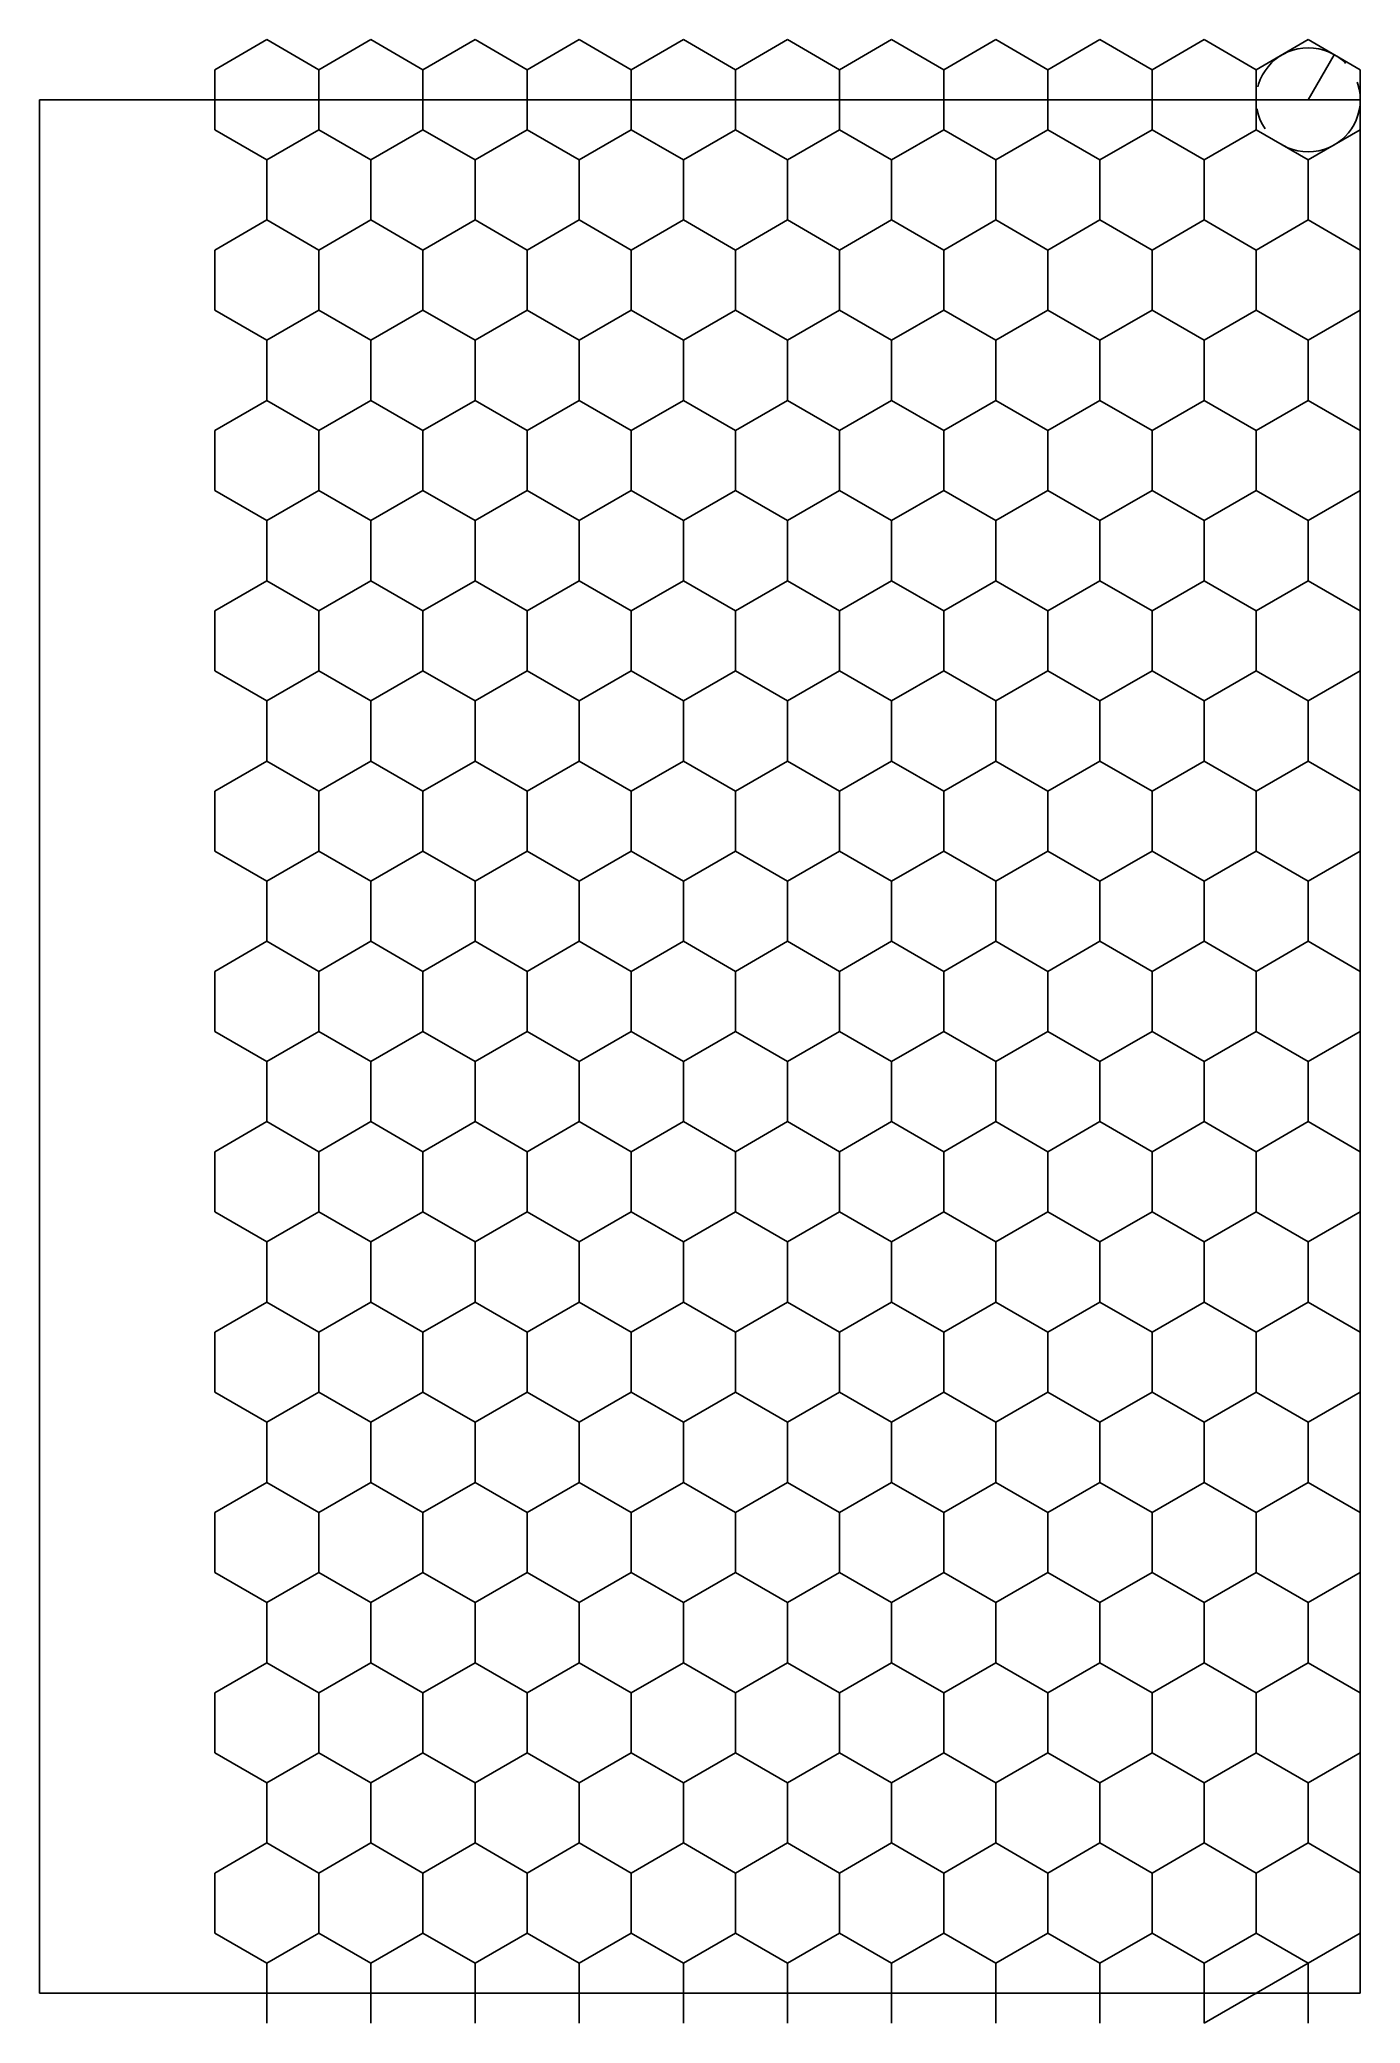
# Model space of a CAD drawing. Header units: millimetres. Extents: x 28 to 180, y 56 to 284.
import ezdxf

# ---------------------------------------------------------------- set-up
doc = ezdxf.new("R2010")
doc.units = ezdxf.units.MM
doc.header["$PDSIZE"] = -1
doc.linetypes.add('CENTERX2', pattern=[20.32, 12.7, -2.54, 2.54, -2.54])

msp = doc.modelspace()

# ---------------------------------------------------------------- linework, layer by layer
at = {"color": 7, "linetype": 'Continuous'}
for p, q in [((53.84, 284.26), (47.85, 280.8)), ((59.83, 280.8), (53.84, 284.26)), ((65.83, 284.26), (59.83, 280.8)), ((71.82, 280.8), (65.83, 284.26)), ((77.81, 284.26), (71.82, 280.8)), ((83.81, 280.8), (77.81, 284.26)), ((89.8, 284.26), (83.81, 280.8)), ((95.79, 280.8), (89.8, 284.26)), ((101.79, 284.26), (95.79, 280.8)), ((107.78, 280.8), (101.79, 284.26)), ((113.77, 284.26), (107.78, 280.8)), ((119.77, 280.8), (113.77, 284.26)), ((125.76, 284.26), (119.77, 280.8)), ((131.75, 280.8), (125.76, 284.26)), ((137.75, 284.26), (131.75, 280.8)), ((143.74, 280.8), (137.75, 284.26)), ((149.73, 284.26), (143.74, 280.8)), ((155.73, 280.8), (149.73, 284.26)), ((161.72, 284.26), (155.73, 280.8)), ((167.72, 280.8), (161.72, 284.26)), ((173.71, 284.26), (167.72, 280.8)), ((179.7, 280.8), (173.71, 284.26)), ((47.85, 280.8), (47.85, 273.88)), ((59.83, 280.8), (59.83, 273.88)), ((71.82, 280.8), (71.82, 273.88)), ((83.81, 280.8), (83.81, 273.88)), ((95.79, 280.8), (95.79, 273.88)), ((107.78, 280.8), (107.78, 273.88)), ((119.77, 280.8), (119.77, 273.88)), ((131.75, 280.8), (131.75, 273.88)), ((143.74, 280.8), (143.74, 273.88)), ((155.73, 280.8), (155.73, 273.88)), ((167.72, 280.8), (167.72, 273.88)), ((179.7, 273.88), (179.7, 280.8)), ((47.85, 273.88), (53.84, 270.42)), ((53.84, 270.42), (59.83, 273.88)), ((59.83, 273.88), (65.83, 270.42)), ((65.83, 270.42), (71.82, 273.88)), ((71.82, 273.88), (77.81, 270.42)), ((77.81, 270.42), (83.81, 273.88)), ((83.81, 273.88), (89.8, 270.42)), ((89.8, 270.42), (95.79, 273.88)), ((95.79, 273.88), (101.79, 270.42)), ((101.79, 270.42), (107.78, 273.88)), ((107.78, 273.88), (113.77, 270.42)), ((113.77, 270.42), (119.77, 273.88)), ((119.77, 273.88), (125.76, 270.42)), ((125.76, 270.42), (131.75, 273.88)), ((131.75, 273.88), (137.75, 270.42)), ((137.75, 270.42), (143.74, 273.88)), ((143.74, 273.88), (149.73, 270.42)), ((149.73, 270.42), (155.73, 273.88)), ((155.73, 273.88), (161.72, 270.42)), ((161.72, 270.42), (167.72, 273.88)), ((167.72, 273.88), (173.71, 270.42)), ((173.71, 270.42), (179.7, 273.88)), ((53.84, 270.42), (53.84, 263.5)), ((65.83, 270.42), (65.83, 263.5)), ((77.81, 270.42), (77.81, 263.5)), ((89.8, 270.42), (89.8, 263.5)), ((101.79, 270.42), (101.79, 263.5)), ((113.77, 270.42), (113.77, 263.5)), ((125.76, 270.42), (125.76, 263.5)), ((137.75, 270.42), (137.75, 263.5)), ((149.73, 270.42), (149.73, 263.5)), ((161.72, 270.42), (161.72, 263.5)), ((173.71, 270.42), (173.71, 263.5)), ((53.84, 263.5), (47.85, 260.04)), ((59.83, 260.04), (53.84, 263.5)), ((65.83, 263.5), (59.83, 260.04)), ((71.82, 260.04), (65.83, 263.5)), ((77.81, 263.5), (71.82, 260.04)), ((83.81, 260.04), (77.81, 263.5)), ((89.8, 263.5), (83.81, 260.04)), ((95.79, 260.04), (89.8, 263.5)), ((101.79, 263.5), (95.79, 260.04)), ((107.78, 260.04), (101.79, 263.5)), ((113.77, 263.5), (107.78, 260.04)), ((119.77, 260.04), (113.77, 263.5)), ((125.76, 263.5), (119.77, 260.04)), ((131.75, 260.04), (125.76, 263.5)), ((137.75, 263.5), (131.75, 260.04)), ((143.74, 260.04), (137.75, 263.5)), ((149.73, 263.5), (143.74, 260.04)), ((155.73, 260.04), (149.73, 263.5)), ((161.72, 263.5), (155.73, 260.04)), ((167.72, 260.04), (161.72, 263.5)), ((173.71, 263.5), (167.72, 260.04)), ((179.7, 260.04), (173.71, 263.5)), ((47.85, 260.04), (47.85, 253.12)), ((59.83, 260.04), (59.83, 253.12)), ((71.82, 260.04), (71.82, 253.12)), ((83.81, 260.04), (83.81, 253.12)), ((95.79, 260.04), (95.79, 253.12)), ((107.78, 260.04), (107.78, 253.12)), ((119.77, 260.04), (119.77, 253.12)), ((131.75, 260.04), (131.75, 253.12)), ((143.74, 260.04), (143.74, 253.12)), ((155.73, 260.04), (155.73, 253.12)), ((167.72, 260.04), (167.72, 253.12)), ((47.85, 253.12), (53.84, 249.66)), ((53.84, 249.66), (59.83, 253.12)), ((59.83, 253.12), (65.83, 249.66)), ((65.83, 249.66), (71.82, 253.12)), ((71.82, 253.12), (77.81, 249.66)), ((77.81, 249.66), (83.81, 253.12)), ((83.81, 253.12), (89.8, 249.66)), ((89.8, 249.66), (95.79, 253.12)), ((95.79, 253.12), (101.79, 249.66)), ((101.79, 249.66), (107.78, 253.12)), ((107.78, 253.12), (113.77, 249.66)), ((113.77, 249.66), (119.77, 253.12)), ((119.77, 253.12), (125.76, 249.66)), ((125.76, 249.66), (131.75, 253.12)), ((131.75, 253.12), (137.75, 249.66)), ((137.75, 249.66), (143.74, 253.12)), ((143.74, 253.12), (149.73, 249.66)), ((149.73, 249.66), (155.73, 253.12)), ((155.73, 253.12), (161.72, 249.66)), ((161.72, 249.66), (167.72, 253.12)), ((167.72, 253.12), (173.71, 249.66)), ((173.71, 249.66), (179.7, 253.12)), ((53.84, 249.66), (53.84, 242.73)), ((65.83, 249.66), (65.83, 242.73)), ((77.81, 249.66), (77.81, 242.73)), ((89.8, 249.66), (89.8, 242.73)), ((101.79, 249.66), (101.79, 242.73)), ((113.77, 249.66), (113.77, 242.73)), ((125.76, 249.66), (125.76, 242.73)), ((137.75, 249.66), (137.75, 242.73)), ((149.73, 249.66), (149.73, 242.73)), ((161.72, 249.66), (161.72, 242.73)), ((173.71, 249.66), (173.71, 242.73)), ((53.84, 242.73), (47.85, 239.27)), ((59.83, 239.27), (53.84, 242.73)), ((65.83, 242.73), (59.83, 239.27)), ((71.82, 239.27), (65.83, 242.73)), ((77.81, 242.73), (71.82, 239.27)), ((83.81, 239.27), (77.81, 242.73)), ((89.8, 242.73), (83.81, 239.27)), ((95.79, 239.27), (89.8, 242.73)), ((101.79, 242.73), (95.79, 239.27)), ((107.78, 239.27), (101.79, 242.73)), ((113.77, 242.73), (107.78, 239.27)), ((119.77, 239.27), (113.77, 242.73)), ((125.76, 242.73), (119.77, 239.27)), ((131.75, 239.27), (125.76, 242.73)), ((137.75, 242.73), (131.75, 239.27)), ((143.74, 239.27), (137.75, 242.73)), ((149.73, 242.73), (143.74, 239.27)), ((155.73, 239.27), (149.73, 242.73)), ((161.72, 242.73), (155.73, 239.27)), ((167.72, 239.27), (161.72, 242.73)), ((173.71, 242.73), (167.72, 239.27)), ((179.7, 239.27), (173.71, 242.73)), ((47.85, 239.27), (47.85, 232.35)), ((59.83, 239.27), (59.83, 232.35)), ((71.82, 239.27), (71.82, 232.35)), ((83.81, 239.27), (83.81, 232.35)), ((95.79, 239.27), (95.79, 232.35)), ((107.78, 239.27), (107.78, 232.35)), ((119.77, 239.27), (119.77, 232.35)), ((131.75, 239.27), (131.75, 232.35)), ((143.74, 239.27), (143.74, 232.35)), ((155.73, 239.27), (155.73, 232.35)), ((167.72, 239.27), (167.72, 232.35)), ((47.85, 232.35), (53.84, 228.89)), ((53.84, 228.89), (59.83, 232.35)), ((59.83, 232.35), (65.83, 228.89)), ((65.83, 228.89), (71.82, 232.35)), ((71.82, 232.35), (77.81, 228.89)), ((77.81, 228.89), (83.81, 232.35)), ((83.81, 232.35), (89.8, 228.89)), ((89.8, 228.89), (95.79, 232.35)), ((95.79, 232.35), (101.79, 228.89)), ((101.79, 228.89), (107.78, 232.35)), ((107.78, 232.35), (113.77, 228.89)), ((113.77, 228.89), (119.77, 232.35)), ((119.77, 232.35), (125.76, 228.89)), ((125.76, 228.89), (131.75, 232.35)), ((131.75, 232.35), (137.75, 228.89)), ((137.75, 228.89), (143.74, 232.35)), ((143.74, 232.35), (149.73, 228.89)), ((149.73, 228.89), (155.73, 232.35)), ((155.73, 232.35), (161.72, 228.89)), ((161.72, 228.89), (167.72, 232.35)), ((167.72, 232.35), (173.71, 228.89)), ((173.71, 228.89), (179.7, 232.35)), ((53.84, 228.89), (53.84, 221.97)), ((65.83, 228.89), (65.83, 221.97)), ((77.81, 228.89), (77.81, 221.97)), ((89.8, 228.89), (89.8, 221.97)), ((101.79, 228.89), (101.79, 221.97)), ((113.77, 228.89), (113.77, 221.97)), ((125.76, 228.89), (125.76, 221.97)), ((137.75, 228.89), (137.75, 221.97)), ((149.73, 228.89), (149.73, 221.97)), ((161.72, 228.89), (161.72, 221.97)), ((173.71, 228.89), (173.71, 221.97)), ((53.84, 221.97), (47.85, 218.51)), ((59.83, 218.51), (53.84, 221.97)), ((65.83, 221.97), (59.83, 218.51)), ((71.82, 218.51), (65.83, 221.97)), ((77.81, 221.97), (71.82, 218.51)), ((83.81, 218.51), (77.81, 221.97)), ((89.8, 221.97), (83.81, 218.51)), ((95.79, 218.51), (89.8, 221.97)), ((101.79, 221.97), (95.79, 218.51)), ((107.78, 218.51), (101.79, 221.97)), ((113.77, 221.97), (107.78, 218.51)), ((119.77, 218.51), (113.77, 221.97)), ((125.76, 221.97), (119.77, 218.51)), ((131.75, 218.51), (125.76, 221.97)), ((137.75, 221.97), (131.75, 218.51)), ((143.74, 218.51), (137.75, 221.97)), ((149.73, 221.97), (143.74, 218.51)), ((155.73, 218.51), (149.73, 221.97)), ((161.72, 221.97), (155.73, 218.51)), ((167.72, 218.51), (161.72, 221.97)), ((173.71, 221.97), (167.72, 218.51)), ((179.7, 218.51), (173.71, 221.97)), ((47.85, 218.51), (47.85, 211.59)), ((59.83, 218.51), (59.83, 211.59)), ((71.82, 218.51), (71.82, 211.59)), ((83.81, 218.51), (83.81, 211.59)), ((95.79, 218.51), (95.79, 211.59)), ((107.78, 218.51), (107.78, 211.59)), ((119.77, 218.51), (119.77, 211.59)), ((131.75, 218.51), (131.75, 211.59)), ((143.74, 218.51), (143.74, 211.59)), ((155.73, 218.51), (155.73, 211.59)), ((167.72, 218.51), (167.72, 211.59)), ((47.85, 211.59), (53.84, 208.13)), ((53.84, 208.13), (59.83, 211.59)), ((59.83, 211.59), (65.83, 208.13)), ((65.83, 208.13), (71.82, 211.59)), ((71.82, 211.59), (77.81, 208.13)), ((77.81, 208.13), (83.81, 211.59)), ((83.81, 211.59), (89.8, 208.13)), ((89.8, 208.13), (95.79, 211.59)), ((95.79, 211.59), (101.79, 208.13)), ((101.79, 208.13), (107.78, 211.59)), ((107.78, 211.59), (113.77, 208.13)), ((113.77, 208.13), (119.77, 211.59)), ((119.77, 211.59), (125.76, 208.13)), ((125.76, 208.13), (131.75, 211.59)), ((131.75, 211.59), (137.75, 208.13)), ((137.75, 208.13), (143.74, 211.59)), ((143.74, 211.59), (149.73, 208.13)), ((149.73, 208.13), (155.73, 211.59)), ((155.73, 211.59), (161.72, 208.13)), ((161.72, 208.13), (167.72, 211.59)), ((167.72, 211.59), (173.71, 208.13)), ((173.71, 208.13), (179.7, 211.59)), ((53.84, 208.13), (53.84, 201.21)), ((65.83, 208.13), (65.83, 201.21)), ((77.81, 208.13), (77.81, 201.21)), ((89.8, 208.13), (89.8, 201.21)), ((101.79, 208.13), (101.79, 201.21)), ((113.77, 208.13), (113.77, 201.21)), ((125.76, 208.13), (125.76, 201.21)), ((137.75, 208.13), (137.75, 201.21)), ((149.73, 208.13), (149.73, 201.21)), ((161.72, 208.13), (161.72, 201.21)), ((173.71, 208.13), (173.71, 201.21)), ((53.84, 201.21), (47.85, 197.75)), ((59.83, 197.75), (53.84, 201.21)), ((65.83, 201.21), (59.83, 197.75)), ((71.82, 197.75), (65.83, 201.21)), ((77.81, 201.21), (71.82, 197.75)), ((83.81, 197.75), (77.81, 201.21)), ((89.8, 201.21), (83.81, 197.75)), ((95.79, 197.75), (89.8, 201.21)), ((101.79, 201.21), (95.79, 197.75)), ((107.78, 197.75), (101.79, 201.21)), ((113.77, 201.21), (107.78, 197.75)), ((119.77, 197.75), (113.77, 201.21)), ((125.76, 201.21), (119.77, 197.75)), ((131.75, 197.75), (125.76, 201.21)), ((137.75, 201.21), (131.75, 197.75)), ((143.74, 197.75), (137.75, 201.21)), ((149.73, 201.21), (143.74, 197.75)), ((155.73, 197.75), (149.73, 201.21)), ((161.72, 201.21), (155.73, 197.75)), ((167.72, 197.75), (161.72, 201.21)), ((173.71, 201.21), (167.72, 197.75)), ((179.7, 197.75), (173.71, 201.21)), ((47.85, 197.75), (47.85, 190.83)), ((59.83, 197.75), (59.83, 190.83)), ((71.82, 197.75), (71.82, 190.83)), ((83.81, 197.75), (83.81, 190.83)), ((95.79, 197.75), (95.79, 190.83)), ((107.78, 197.75), (107.78, 190.83)), ((119.77, 197.75), (119.77, 190.83)), ((131.75, 197.75), (131.75, 190.83)), ((143.74, 197.75), (143.74, 190.83)), ((155.73, 197.75), (155.73, 190.83)), ((167.72, 197.75), (167.72, 190.83)), ((47.85, 190.83), (53.84, 187.37)), ((53.84, 187.37), (59.83, 190.83)), ((59.83, 190.83), (65.83, 187.37)), ((65.83, 187.37), (71.82, 190.83)), ((71.82, 190.83), (77.81, 187.37)), ((77.81, 187.37), (83.81, 190.83)), ((83.81, 190.83), (89.8, 187.37)), ((89.8, 187.37), (95.79, 190.83)), ((95.79, 190.83), (101.79, 187.37)), ((101.79, 187.37), (107.78, 190.83)), ((107.78, 190.83), (113.77, 187.37)), ((113.77, 187.37), (119.77, 190.83)), ((119.77, 190.83), (125.76, 187.37)), ((125.76, 187.37), (131.75, 190.83)), ((131.75, 190.83), (137.75, 187.37)), ((137.75, 187.37), (143.74, 190.83)), ((143.74, 190.83), (149.73, 187.37)), ((149.73, 187.37), (155.73, 190.83)), ((155.73, 190.83), (161.72, 187.37)), ((161.72, 187.37), (167.72, 190.83)), ((167.72, 190.83), (173.71, 187.37)), ((173.71, 187.37), (179.7, 190.83)), ((53.84, 187.37), (53.84, 180.45)), ((65.83, 187.37), (65.83, 180.45)), ((77.81, 187.37), (77.81, 180.45)), ((89.8, 187.37), (89.8, 180.45)), ((101.79, 187.37), (101.79, 180.45)), ((113.77, 187.37), (113.77, 180.45)), ((125.76, 187.37), (125.76, 180.45)), ((137.75, 187.37), (137.75, 180.45)), ((149.73, 187.37), (149.73, 180.45)), ((161.72, 187.37), (161.72, 180.45)), ((173.71, 187.37), (173.71, 180.45)), ((53.84, 180.45), (47.85, 176.99)), ((59.83, 176.99), (53.84, 180.45)), ((65.83, 180.45), (59.83, 176.99)), ((71.82, 176.99), (65.83, 180.45)), ((77.81, 180.45), (71.82, 176.99)), ((83.81, 176.99), (77.81, 180.45)), ((89.8, 180.45), (83.81, 176.99)), ((95.79, 176.99), (89.8, 180.45)), ((101.79, 180.45), (95.79, 176.99)), ((107.78, 176.99), (101.79, 180.45)), ((113.77, 180.45), (107.78, 176.99)), ((119.77, 176.99), (113.77, 180.45)), ((125.76, 180.45), (119.77, 176.99)), ((131.75, 176.99), (125.76, 180.45)), ((137.75, 180.45), (131.75, 176.99)), ((143.74, 176.99), (137.75, 180.45)), ((149.73, 180.45), (143.74, 176.99)), ((155.73, 176.99), (149.73, 180.45)), ((161.72, 180.45), (155.73, 176.99)), ((167.72, 176.99), (161.72, 180.45)), ((173.71, 180.45), (167.72, 176.99)), ((179.7, 176.99), (173.71, 180.45)), ((47.85, 176.99), (47.85, 170.07)), ((59.83, 176.99), (59.83, 170.07)), ((71.82, 176.99), (71.82, 170.07)), ((83.81, 176.99), (83.81, 170.07)), ((95.79, 176.99), (95.79, 170.07)), ((107.78, 176.99), (107.78, 170.07)), ((119.77, 176.99), (119.77, 170.07)), ((131.75, 176.99), (131.75, 170.07)), ((143.74, 176.99), (143.74, 170.07)), ((155.73, 176.99), (155.73, 170.07)), ((167.72, 176.99), (167.72, 170.07)), ((47.85, 170.07), (53.84, 166.61)), ((53.84, 166.61), (59.83, 170.07)), ((59.83, 170.07), (65.83, 166.61)), ((65.83, 166.61), (71.82, 170.07)), ((71.82, 170.07), (77.81, 166.61)), ((77.81, 166.61), (83.81, 170.07)), ((83.81, 170.07), (89.8, 166.61)), ((89.8, 166.61), (95.79, 170.07)), ((95.79, 170.07), (101.79, 166.61)), ((101.79, 166.61), (107.78, 170.07)), ((107.78, 170.07), (113.77, 166.61)), ((113.77, 166.61), (119.77, 170.07)), ((119.77, 170.07), (125.76, 166.61)), ((125.76, 166.61), (131.75, 170.07)), ((131.75, 170.07), (137.75, 166.61)), ((137.75, 166.61), (143.74, 170.07)), ((143.74, 170.07), (149.73, 166.61)), ((149.73, 166.61), (155.73, 170.07)), ((155.73, 170.07), (161.72, 166.61)), ((161.72, 166.61), (167.72, 170.07)), ((167.72, 170.07), (173.71, 166.61)), ((173.71, 166.61), (179.7, 170.07)), ((53.84, 166.61), (53.84, 159.69)), ((65.83, 166.61), (65.83, 159.69)), ((77.81, 166.61), (77.81, 159.69)), ((89.8, 166.61), (89.8, 159.69)), ((101.79, 166.61), (101.79, 159.69)), ((113.77, 166.61), (113.77, 159.69)), ((125.76, 166.61), (125.76, 159.69)), ((137.75, 166.61), (137.75, 159.69)), ((149.73, 166.61), (149.73, 159.69)), ((161.72, 166.61), (161.72, 159.69)), ((173.71, 166.61), (173.71, 159.69)), ((53.84, 159.69), (47.85, 156.23)), ((59.83, 156.23), (53.84, 159.69)), ((65.83, 159.69), (59.83, 156.23)), ((71.82, 156.23), (65.83, 159.69)), ((77.81, 159.69), (71.82, 156.23)), ((83.81, 156.23), (77.81, 159.69)), ((89.8, 159.69), (83.81, 156.23)), ((95.79, 156.23), (89.8, 159.69)), ((101.79, 159.69), (95.79, 156.23)), ((107.78, 156.23), (101.79, 159.69)), ((113.77, 159.69), (107.78, 156.23)), ((119.77, 156.23), (113.77, 159.69)), ((125.76, 159.69), (119.77, 156.23)), ((131.75, 156.23), (125.76, 159.69)), ((137.75, 159.69), (131.75, 156.23)), ((143.74, 156.23), (137.75, 159.69)), ((149.73, 159.69), (143.74, 156.23)), ((155.73, 156.23), (149.73, 159.69)), ((161.72, 159.69), (155.73, 156.23)), ((167.72, 156.23), (161.72, 159.69)), ((173.71, 159.69), (167.72, 156.23)), ((179.7, 156.23), (173.71, 159.69)), ((47.85, 156.23), (47.85, 149.31)), ((59.83, 156.23), (59.83, 149.31)), ((71.82, 156.23), (71.82, 149.31)), ((83.81, 156.23), (83.81, 149.31)), ((95.79, 156.23), (95.79, 149.31)), ((107.78, 156.23), (107.78, 149.31)), ((119.77, 156.23), (119.77, 149.31)), ((131.75, 156.23), (131.75, 149.31)), ((143.74, 156.23), (143.74, 149.31)), ((155.73, 156.23), (155.73, 149.31)), ((167.72, 156.23), (167.72, 149.31)), ((47.85, 149.31), (53.84, 145.85)), ((53.84, 145.85), (59.83, 149.31)), ((59.83, 149.31), (65.83, 145.85)), ((65.83, 145.85), (71.82, 149.31)), ((71.82, 149.31), (77.81, 145.85)), ((77.81, 145.85), (83.81, 149.31)), ((83.81, 149.31), (89.8, 145.85)), ((89.8, 145.85), (95.79, 149.31)), ((95.79, 149.31), (101.79, 145.85)), ((101.79, 145.85), (107.78, 149.31)), ((107.78, 149.31), (113.77, 145.85)), ((113.77, 145.85), (119.77, 149.31)), ((119.77, 149.31), (125.76, 145.85)), ((125.76, 145.85), (131.75, 149.31)), ((131.75, 149.31), (137.75, 145.85)), ((137.75, 145.85), (143.74, 149.31)), ((143.74, 149.31), (149.73, 145.85)), ((149.73, 145.85), (155.73, 149.31)), ((155.73, 149.31), (161.72, 145.85)), ((161.72, 145.85), (167.72, 149.31)), ((167.72, 149.31), (173.71, 145.85)), ((173.71, 145.85), (179.7, 149.31)), ((53.84, 145.85), (53.84, 138.92)), ((65.83, 145.85), (65.83, 138.92)), ((77.81, 145.85), (77.81, 138.92)), ((89.8, 145.85), (89.8, 138.92)), ((101.79, 145.85), (101.79, 138.92)), ((113.77, 145.85), (113.77, 138.92)), ((125.76, 145.85), (125.76, 138.92)), ((137.75, 145.85), (137.75, 138.92)), ((149.73, 145.85), (149.73, 138.92)), ((161.72, 145.85), (161.72, 138.92)), ((173.71, 145.85), (173.71, 138.92)), ((53.84, 138.92), (47.85, 135.46)), ((59.83, 135.46), (53.84, 138.92)), ((65.83, 138.92), (59.83, 135.46)), ((71.82, 135.46), (65.83, 138.92)), ((77.81, 138.92), (71.82, 135.46)), ((83.81, 135.46), (77.81, 138.92)), ((89.8, 138.92), (83.81, 135.46)), ((95.79, 135.46), (89.8, 138.92)), ((101.79, 138.92), (95.79, 135.46)), ((107.78, 135.46), (101.79, 138.92)), ((113.77, 138.92), (107.78, 135.46)), ((119.77, 135.46), (113.77, 138.92)), ((125.76, 138.92), (119.77, 135.46)), ((131.75, 135.46), (125.76, 138.92)), ((137.75, 138.92), (131.75, 135.46)), ((143.74, 135.46), (137.75, 138.92)), ((149.73, 138.92), (143.74, 135.46)), ((155.73, 135.46), (149.73, 138.92)), ((161.72, 138.92), (155.73, 135.46)), ((167.72, 135.46), (161.72, 138.92)), ((173.71, 138.92), (167.72, 135.46)), ((179.7, 135.46), (173.71, 138.92)), ((47.85, 135.46), (47.85, 128.54)), ((59.83, 135.46), (59.83, 128.54)), ((71.82, 135.46), (71.82, 128.54)), ((83.81, 135.46), (83.81, 128.54)), ((95.79, 135.46), (95.79, 128.54)), ((107.78, 135.46), (107.78, 128.54)), ((119.77, 135.46), (119.77, 128.54)), ((131.75, 135.46), (131.75, 128.54)), ((143.74, 135.46), (143.74, 128.54)), ((155.73, 135.46), (155.73, 128.54)), ((167.72, 135.46), (167.72, 128.54)), ((47.85, 128.54), (53.84, 125.08)), ((53.84, 125.08), (59.83, 128.54)), ((59.83, 128.54), (65.83, 125.08)), ((65.83, 125.08), (71.82, 128.54)), ((71.82, 128.54), (77.81, 125.08)), ((77.81, 125.08), (83.81, 128.54)), ((83.81, 128.54), (89.8, 125.08)), ((89.8, 125.08), (95.79, 128.54)), ((95.79, 128.54), (101.79, 125.08)), ((101.79, 125.08), (107.78, 128.54)), ((107.78, 128.54), (113.77, 125.08)), ((113.77, 125.08), (119.77, 128.54)), ((119.77, 128.54), (125.76, 125.08)), ((125.76, 125.08), (131.75, 128.54)), ((131.75, 128.54), (137.75, 125.08)), ((137.75, 125.08), (143.74, 128.54)), ((143.74, 128.54), (149.73, 125.08)), ((149.73, 125.08), (155.73, 128.54)), ((155.73, 128.54), (161.72, 125.08)), ((161.72, 125.08), (167.72, 128.54)), ((167.72, 128.54), (173.71, 125.08)), ((173.71, 125.08), (179.7, 128.54)), ((53.84, 125.08), (53.84, 118.16)), ((65.83, 125.08), (65.83, 118.16)), ((77.81, 125.08), (77.81, 118.16)), ((89.8, 125.08), (89.8, 118.16)), ((101.79, 125.08), (101.79, 118.16)), ((113.77, 125.08), (113.77, 118.16)), ((125.76, 125.08), (125.76, 118.16)), ((137.75, 125.08), (137.75, 118.16)), ((149.73, 125.08), (149.73, 118.16)), ((161.72, 125.08), (161.72, 118.16)), ((173.71, 125.08), (173.71, 118.16)), ((53.84, 118.16), (47.85, 114.7)), ((59.83, 114.7), (53.84, 118.16)), ((65.83, 118.16), (59.83, 114.7)), ((71.82, 114.7), (65.83, 118.16)), ((77.81, 118.16), (71.82, 114.7)), ((83.81, 114.7), (77.81, 118.16)), ((89.8, 118.16), (83.81, 114.7)), ((95.79, 114.7), (89.8, 118.16)), ((101.79, 118.16), (95.79, 114.7)), ((107.78, 114.7), (101.79, 118.16)), ((113.77, 118.16), (107.78, 114.7)), ((119.77, 114.7), (113.77, 118.16)), ((125.76, 118.16), (119.77, 114.7)), ((131.75, 114.7), (125.76, 118.16)), ((137.75, 118.16), (131.75, 114.7)), ((143.74, 114.7), (137.75, 118.16)), ((149.73, 118.16), (143.74, 114.7)), ((155.73, 114.7), (149.73, 118.16)), ((161.72, 118.16), (155.73, 114.7)), ((167.72, 114.7), (161.72, 118.16)), ((173.71, 118.16), (167.72, 114.7)), ((179.7, 114.7), (173.71, 118.16)), ((47.85, 114.7), (47.85, 107.78)), ((59.83, 114.7), (59.83, 107.78)), ((71.82, 114.7), (71.82, 107.78)), ((83.81, 114.7), (83.81, 107.78)), ((95.79, 114.7), (95.79, 107.78)), ((107.78, 114.7), (107.78, 107.78)), ((119.77, 114.7), (119.77, 107.78)), ((131.75, 114.7), (131.75, 107.78)), ((143.74, 114.7), (143.74, 107.78)), ((155.73, 114.7), (155.73, 107.78)), ((167.72, 114.7), (167.72, 107.78)), ((47.85, 107.78), (53.84, 104.32)), ((53.84, 104.32), (59.83, 107.78)), ((59.83, 107.78), (65.83, 104.32)), ((65.83, 104.32), (71.82, 107.78)), ((71.82, 107.78), (77.81, 104.32)), ((77.81, 104.32), (83.81, 107.78)), ((83.81, 107.78), (89.8, 104.32)), ((89.8, 104.32), (95.79, 107.78)), ((95.79, 107.78), (101.79, 104.32)), ((101.79, 104.32), (107.78, 107.78)), ((107.78, 107.78), (113.77, 104.32)), ((113.77, 104.32), (119.77, 107.78)), ((119.77, 107.78), (125.76, 104.32)), ((125.76, 104.32), (131.75, 107.78)), ((131.75, 107.78), (137.75, 104.32)), ((137.75, 104.32), (143.74, 107.78)), ((143.74, 107.78), (149.73, 104.32)), ((149.73, 104.32), (155.73, 107.78)), ((155.73, 107.78), (161.72, 104.32)), ((161.72, 104.32), (167.72, 107.78)), ((167.72, 107.78), (173.71, 104.32)), ((173.71, 104.32), (179.7, 107.78)), ((53.84, 104.32), (53.84, 97.4)), ((65.83, 104.32), (65.83, 97.4)), ((77.81, 104.32), (77.81, 97.4)), ((89.8, 104.32), (89.8, 97.4)), ((101.79, 104.32), (101.79, 97.4)), ((113.77, 104.32), (113.77, 97.4)), ((125.76, 104.32), (125.76, 97.4)), ((137.75, 104.32), (137.75, 97.4)), ((149.73, 104.32), (149.73, 97.4)), ((161.72, 104.32), (161.72, 97.4)), ((173.71, 104.32), (173.71, 97.4)), ((53.84, 97.4), (47.85, 93.94)), ((59.83, 93.94), (53.84, 97.4)), ((65.83, 97.4), (59.83, 93.94)), ((71.82, 93.94), (65.83, 97.4)), ((77.81, 97.4), (71.82, 93.94)), ((83.81, 93.94), (77.81, 97.4)), ((89.8, 97.4), (83.81, 93.94)), ((95.79, 93.94), (89.8, 97.4)), ((101.79, 97.4), (95.79, 93.94)), ((107.78, 93.94), (101.79, 97.4)), ((113.77, 97.4), (107.78, 93.94)), ((119.77, 93.94), (113.77, 97.4)), ((125.76, 97.4), (119.77, 93.94)), ((131.75, 93.94), (125.76, 97.4)), ((137.75, 97.4), (131.75, 93.94)), ((143.74, 93.94), (137.75, 97.4)), ((149.73, 97.4), (143.74, 93.94)), ((155.73, 93.94), (149.73, 97.4)), ((161.72, 97.4), (155.73, 93.94)), ((167.72, 93.94), (161.72, 97.4)), ((173.71, 97.4), (167.72, 93.94)), ((179.7, 93.94), (173.71, 97.4)), ((47.85, 93.94), (47.85, 87.02)), ((59.83, 93.94), (59.83, 87.02)), ((71.82, 93.94), (71.82, 87.02)), ((83.81, 93.94), (83.81, 87.02)), ((95.79, 93.94), (95.79, 87.02)), ((107.78, 93.94), (107.78, 87.02)), ((119.77, 93.94), (119.77, 87.02)), ((131.75, 93.94), (131.75, 87.02)), ((143.74, 93.94), (143.74, 87.02)), ((155.73, 93.94), (155.73, 87.02)), ((167.72, 93.94), (167.72, 87.02)), ((47.85, 87.02), (53.84, 83.56)), ((53.84, 83.56), (59.83, 87.02)), ((59.83, 87.02), (65.83, 83.56)), ((65.83, 83.56), (71.82, 87.02)), ((71.82, 87.02), (77.81, 83.56)), ((77.81, 83.56), (83.81, 87.02)), ((83.81, 87.02), (89.8, 83.56)), ((89.8, 83.56), (95.79, 87.02)), ((95.79, 87.02), (101.79, 83.56)), ((101.79, 83.56), (107.78, 87.02)), ((107.78, 87.02), (113.77, 83.56)), ((113.77, 83.56), (119.77, 87.02)), ((119.77, 87.02), (125.76, 83.56)), ((125.76, 83.56), (131.75, 87.02)), ((131.75, 87.02), (137.75, 83.56)), ((137.75, 83.56), (143.74, 87.02)), ((143.74, 87.02), (149.73, 83.56)), ((149.73, 83.56), (155.73, 87.02)), ((155.73, 87.02), (161.72, 83.56)), ((161.72, 83.56), (167.72, 87.02)), ((167.72, 87.02), (173.71, 83.56)), ((173.71, 83.56), (179.7, 87.02)), ((53.84, 83.56), (53.84, 76.64)), ((65.83, 83.56), (65.83, 76.64)), ((77.81, 83.56), (77.81, 76.64)), ((89.8, 83.56), (89.8, 76.64)), ((101.79, 83.56), (101.79, 76.64)), ((113.77, 83.56), (113.77, 76.64)), ((125.76, 83.56), (125.76, 76.64)), ((137.75, 83.56), (137.75, 76.64)), ((149.73, 83.56), (149.73, 76.64)), ((161.72, 83.56), (161.72, 76.64)), ((173.71, 83.56), (173.71, 76.64)), ((53.84, 76.64), (47.85, 73.18)), ((59.83, 73.18), (53.84, 76.64)), ((65.83, 76.64), (59.83, 73.18)), ((71.82, 73.18), (65.83, 76.64)), ((77.81, 76.64), (71.82, 73.18)), ((83.81, 73.18), (77.81, 76.64)), ((89.8, 76.64), (83.81, 73.18)), ((95.79, 73.18), (89.8, 76.64)), ((101.79, 76.64), (95.79, 73.18)), ((107.78, 73.18), (101.79, 76.64)), ((113.77, 76.64), (107.78, 73.18)), ((119.77, 73.18), (113.77, 76.64)), ((125.76, 76.64), (119.77, 73.18)), ((131.75, 73.18), (125.76, 76.64)), ((137.75, 76.64), (131.75, 73.18)), ((143.74, 73.18), (137.75, 76.64)), ((149.73, 76.64), (143.74, 73.18)), ((155.73, 73.18), (149.73, 76.64)), ((161.72, 76.64), (155.73, 73.18)), ((167.72, 73.18), (161.72, 76.64)), ((173.71, 76.64), (167.72, 73.18)), ((179.7, 73.18), (173.71, 76.64)), ((47.85, 73.18), (47.85, 66.26)), ((59.83, 73.18), (59.83, 66.26)), ((71.82, 73.18), (71.82, 66.26)), ((83.81, 73.18), (83.81, 66.26)), ((95.79, 73.18), (95.79, 66.26)), ((107.78, 73.18), (107.78, 66.26)), ((119.77, 73.18), (119.77, 66.26)), ((131.75, 73.18), (131.75, 66.26)), ((143.74, 73.18), (143.74, 66.26)), ((155.73, 73.18), (155.73, 66.26)), ((167.72, 73.18), (167.72, 66.26)), ((47.85, 66.26), (53.84, 62.8)), ((53.84, 62.8), (59.83, 66.26)), ((59.83, 66.26), (65.83, 62.8)), ((65.83, 62.8), (71.82, 66.26)), ((71.82, 66.26), (77.81, 62.8)), ((77.81, 62.8), (83.81, 66.26)), ((83.81, 66.26), (89.8, 62.8)), ((89.8, 62.8), (95.79, 66.26)), ((95.79, 66.26), (101.79, 62.8)), ((101.79, 62.8), (107.78, 66.26)), ((107.78, 66.26), (113.77, 62.8)), ((113.77, 62.8), (119.77, 66.26)), ((119.77, 66.26), (125.76, 62.8)), ((125.76, 62.8), (131.75, 66.26)), ((131.75, 66.26), (137.75, 62.8)), ((137.75, 62.8), (143.74, 66.26)), ((143.74, 66.26), (149.73, 62.8)), ((149.73, 62.8), (155.73, 66.26)), ((155.73, 66.26), (161.72, 62.8)), ((161.72, 62.8), (167.72, 66.26)), ((167.72, 66.26), (173.71, 62.8)), ((173.71, 62.8), (179.7, 66.26)), ((53.84, 62.8), (53.84, 55.88)), ((65.83, 62.8), (65.83, 55.88)), ((77.81, 62.8), (77.81, 55.88)), ((89.8, 62.8), (89.8, 55.88)), ((101.79, 62.8), (101.79, 55.88)), ((113.77, 62.8), (113.77, 55.88)), ((125.76, 62.8), (125.76, 55.88)), ((137.75, 62.8), (137.75, 55.88)), ((149.73, 62.8), (149.73, 55.88)), ((161.72, 55.88), (173.71, 62.8)), ((161.72, 62.8), (161.72, 55.88)), ((173.71, 62.8), (173.71, 55.88))]:
    msp.add_line(p, q, dxfattribs=at)
at = {"color": 7, "linetype": 'CENTERX2'}
for q in [(176.71, 282.53), (179.7, 277.34)]:
    msp.add_line((173.71, 277.34), q, dxfattribs=at)
at = {"color": 7, "linetype": 'Continuous', "lineweight": 25}
for p, q in [((27.7, 277.34), (27.7, 59.34)), ((179.7, 277.34), (27.7, 277.34)), ((179.7, 59.34), (179.7, 277.34)), ((27.7, 59.34), (179.7, 59.34))]:
    msp.add_line(p, q, dxfattribs=at)
at = {"color": 7, "linetype": 'CENTERX2'}
msp.add_circle((173.71, 277.34), 5.99, dxfattribs=at)
at = {"color": 7, "linetype": 'Continuous'}
msp.add_point((167.72, 59.34), dxfattribs=at)

doc.saveas('drawing.dxf')
